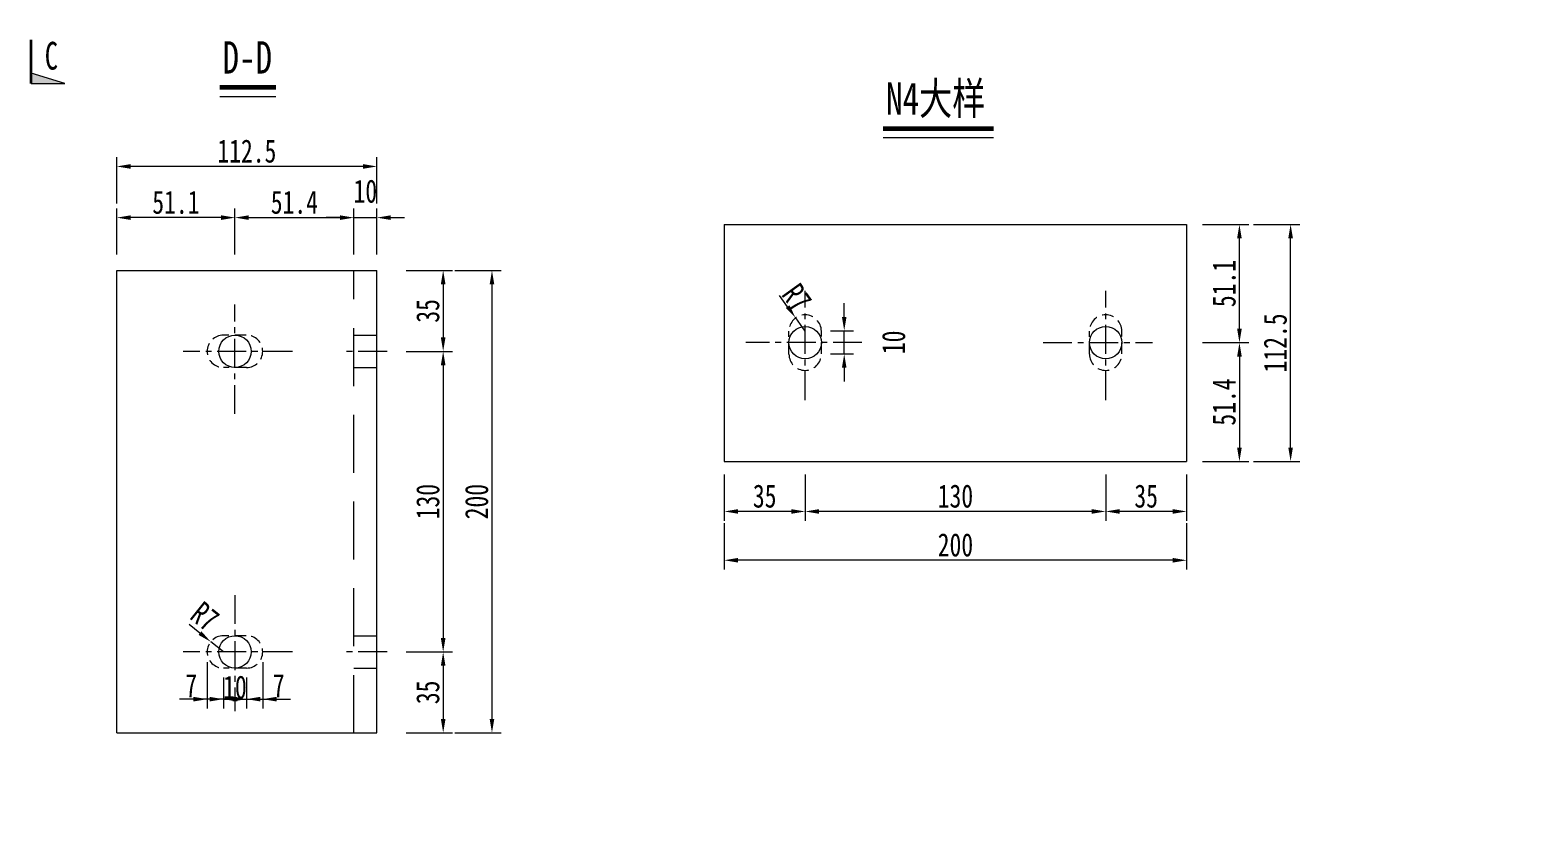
# Model space of a CAD drawing. Extents: x 98573 to 114325, y 0 to 100142.
# Drawn here: x 100275 to 100916, y 70941 to 71284 of the extents above; entities that cross this region are included whole.
import ezdxf
from ezdxf.enums import TextEntityAlignment as Align

# ---------------------------------------------------------------- set-up
doc = ezdxf.new("R2010")
doc.units = 0
doc.header["$MEASUREMENT"] = 0
for name, pattern in [('CENTERX2', [4, 2.5, -0.5, 0.5, -0.5]), ('DASHED', [0.75, 0.5, -0.25]), ('DASHED2', [0.375, 0.25, -0.125])]:
    doc.linetypes.add(name, pattern=pattern)
doc.layers.get('0').update_dxf_attribs({"lineweight": 13})
doc.layers.get('Defpoints').update_dxf_attribs({"color": 9, "lineweight": 5})
for name, color, linetype, lineweight in [('dashed', 4, 'DASHED2', 5), ('中心线', 2, 'CENTERX2', 15), ('文字', 7, 'Continuous', 5), ('文字说明', 7, 'Continuous', 5), ('标注', 4, 'Continuous', 13), ('钢板双线', 1, 'Continuous', 13)]:
    doc.layers.add(name, color=color, linetype=linetype, lineweight=lineweight)
doc.styles.get("Standard").update_dxf_attribs({"font": '仿宋_GB2312.ttf', "width": 0.75})
doc.dimstyles.new('0.1', dxfattribs={"dimscale": 0, "dimtxt": 2.5, "dimasz": 1.5, "dimexe": 1, "dimexo": 1, "dimgap": 0.4, "dimtad": 1, "dimdec": 1, "dimdsep": 46, "dimtxsty": 'Standard', "dimcen": 0.2, "dimclrd": 256, "dimclre": 256, "dimclrt": 256, "dimadec": 3, "dimazin": 2, "dimtfac": 1, "dimtdec": 1, "dimtmove": 2, "dimatfit": 3, "dimfxl": 4, "dimfxlon": 1, "dimtolj": 1, "dimtzin": 0, "dimlwd": -1, "dimlwe": -1, "dimarcsym": 0})

# ---------------------------------------------------------------- blocks, each defined once
blk = doc.blocks.new('*D1024')
at = {"layer": 'Defpoints', "color": 0, "transparency": 16777216}
for p in [(100312.31, 71202.49), (100312.31, 71179.65), (100363.41, 71134.65)]:
    blk.add_point(p, dxfattribs=at)
at = {"layer": '标注', "transparency": 16777216}
for p, q in [((100312.31, 71186.49), (100312.31, 71206.49)), ((100363.41, 71186.49), (100363.41, 71206.49))]:
    blk.add_line(p, q, dxfattribs=at)
at = {"layer": '标注', "color": 4, "transparency": 16777216}
blk.add_line((100357.41, 71202.49), (100318.31, 71202.49), dxfattribs=at)
for points in [[(100318.31, 71203.49), (100318.31, 71201.49), (100312.31, 71202.49)], [(100357.41, 71203.49), (100357.41, 71201.49), (100363.41, 71202.49)]]:
    blk.add_solid(points, dxfattribs=at)
at = {"layer": '标注', "transparency": 16777216, "insert": (100337.86, 71209.09), "char_height": 10, "attachment_point": 5}
blk.add_mtext('\\A1;51.1', dxfattribs=at)
blk = doc.blocks.new('*D1309')
at = {"layer": 'Defpoints', "color": 0, "transparency": 16777216}
for p in [(100414.81, 71202.49), (100414.81, 71179.65), (100363.41, 71134.65)]:
    blk.add_point(p, dxfattribs=at)
at = {"layer": '标注', "transparency": 16777216}
for p, q in [((100363.41, 71186.49), (100363.41, 71206.49)), ((100414.81, 71186.49), (100414.81, 71206.49))]:
    blk.add_line(p, q, dxfattribs=at)
at = {"layer": '标注', "color": 4, "transparency": 16777216}
blk.add_line((100369.41, 71202.49), (100408.81, 71202.49), dxfattribs=at)
for points in [[(100369.41, 71203.49), (100369.41, 71201.49), (100363.41, 71202.49)], [(100408.81, 71203.49), (100408.81, 71201.49), (100414.81, 71202.49)]]:
    blk.add_solid(points, dxfattribs=at)
at = {"layer": '标注', "transparency": 16777216, "insert": (100389.11, 71209.09), "char_height": 10, "attachment_point": 5}
blk.add_mtext('\\A1;51.4', dxfattribs=at)
blk = doc.blocks.new('*D1310')
at = {"layer": 'Defpoints', "color": 0, "transparency": 16777216}
for p in [(100424.81, 71202.49), (100414.81, 71179.65), (100424.81, 71179.65)]:
    blk.add_point(p, dxfattribs=at)
at = {"layer": '标注', "color": 4, "transparency": 16777216}
for p, q in [((100408.81, 71202.49), (100402.81, 71202.49)), ((100414.81, 71202.49), (100424.81, 71202.49)), ((100430.81, 71202.49), (100436.81, 71202.49))]:
    blk.add_line(p, q, dxfattribs=at)
at = {"layer": '标注', "transparency": 16777216}
for p, q in [((100414.81, 71186.49), (100414.81, 71206.49)), ((100424.81, 71186.49), (100424.81, 71206.49))]:
    blk.add_line(p, q, dxfattribs=at)
at = {"layer": '标注', "color": 4, "transparency": 16777216}
for points in [[(100408.81, 71203.49), (100408.81, 71201.49), (100414.81, 71202.49)], [(100430.81, 71203.49), (100430.81, 71201.49), (100424.81, 71202.49)]]:
    blk.add_solid(points, dxfattribs=at)
at = {"layer": '标注', "transparency": 16777216, "insert": (100419.81, 71213.89), "char_height": 10, "attachment_point": 5}
blk.add_mtext('\\A1;10', dxfattribs=at)
blk = doc.blocks.new('*D1311')
at = {"layer": 'Defpoints', "color": 0, "transparency": 16777216}
for p in [(100312.31, 71224.63), (100312.31, 71179.65), (100424.81, 71179.65)]:
    blk.add_point(p, dxfattribs=at)
at = {"layer": '标注', "transparency": 16777216}
for p, q in [((100312.31, 71208.63), (100312.31, 71228.63)), ((100424.81, 71208.63), (100424.81, 71228.63))]:
    blk.add_line(p, q, dxfattribs=at)
at = {"layer": '标注', "color": 4, "transparency": 16777216}
blk.add_line((100418.81, 71224.63), (100318.31, 71224.63), dxfattribs=at)
for points in [[(100318.31, 71225.63), (100318.31, 71223.63), (100312.31, 71224.63)], [(100418.81, 71225.63), (100418.81, 71223.63), (100424.81, 71224.63)]]:
    blk.add_solid(points, dxfattribs=at)
at = {"layer": '标注', "transparency": 16777216, "insert": (100368.56, 71231.23), "char_height": 10, "attachment_point": 5}
blk.add_mtext('\\A1;112.5', dxfattribs=at)
blk = doc.blocks.new('*D1312')
at = {"layer": 'Defpoints', "color": 0, "transparency": 16777216}
for p in [(100424.81, 71179.65), (100420.2, 71144.65), (100453.47, 71144.65)]:
    blk.add_point(p, dxfattribs=at)
at = {"layer": '标注', "transparency": 16777216}
for p, q in [((100437.47, 71179.65), (100457.47, 71179.65)), ((100437.47, 71144.65), (100457.47, 71144.65))]:
    blk.add_line(p, q, dxfattribs=at)
at = {"layer": '标注', "color": 4, "transparency": 16777216}
blk.add_line((100453.47, 71173.65), (100453.47, 71150.65), dxfattribs=at)
for points in [[(100452.47, 71173.65), (100454.47, 71173.65), (100453.47, 71179.65)], [(100452.47, 71150.65), (100454.47, 71150.65), (100453.47, 71144.65)]]:
    blk.add_solid(points, dxfattribs=at)
at = {"layer": '标注', "transparency": 16777216, "insert": (100446.87, 71162.15), "char_height": 10, "attachment_point": 5, "rotation": 90}
blk.add_mtext('\\A1;35', dxfattribs=at)
blk = doc.blocks.new('*D1313')
at = {"layer": 'Defpoints', "color": 0, "transparency": 16777216}
for p in [(100424.81, 71179.65), (100424.81, 70979.65), (100474.58, 70979.65)]:
    blk.add_point(p, dxfattribs=at)
at = {"layer": '标注', "transparency": 16777216}
for p, q in [((100458.58, 71179.65), (100478.58, 71179.65)), ((100458.58, 70979.65), (100478.58, 70979.65))]:
    blk.add_line(p, q, dxfattribs=at)
at = {"layer": '标注', "color": 4, "transparency": 16777216}
blk.add_line((100474.58, 71173.65), (100474.58, 70985.65), dxfattribs=at)
for points in [[(100473.58, 71173.65), (100475.58, 71173.65), (100474.58, 71179.65)], [(100473.58, 70985.65), (100475.58, 70985.65), (100474.58, 70979.65)]]:
    blk.add_solid(points, dxfattribs=at)
at = {"layer": '标注', "transparency": 16777216, "insert": (100467.98, 71079.65), "char_height": 10, "attachment_point": 5, "rotation": 90}
blk.add_mtext('\\A1;200', dxfattribs=at)
blk = doc.blocks.new('*D1314')
at = {"layer": 'Defpoints', "color": 0, "transparency": 16777216}
for p in [(100420.2, 71144.65), (100420.2, 71014.65), (100453.47, 71014.65)]:
    blk.add_point(p, dxfattribs=at)
at = {"layer": '标注', "transparency": 16777216}
for p, q in [((100437.47, 71144.65), (100457.47, 71144.65)), ((100437.47, 71014.65), (100457.47, 71014.65))]:
    blk.add_line(p, q, dxfattribs=at)
at = {"layer": '标注', "color": 4, "transparency": 16777216}
blk.add_line((100453.47, 71138.65), (100453.47, 71020.65), dxfattribs=at)
for points in [[(100452.47, 71138.65), (100454.47, 71138.65), (100453.47, 71144.65)], [(100452.47, 71020.65), (100454.47, 71020.65), (100453.47, 71014.65)]]:
    blk.add_solid(points, dxfattribs=at)
at = {"layer": '标注', "transparency": 16777216, "insert": (100446.87, 71079.65), "char_height": 10, "attachment_point": 5, "rotation": 90}
blk.add_mtext('\\A1;130', dxfattribs=at)
blk = doc.blocks.new('*D1315')
at = {"layer": 'Defpoints', "color": 0, "transparency": 16777216}
for p in [(100420.2, 71014.65), (100420.2, 70979.65), (100453.47, 70979.65)]:
    blk.add_point(p, dxfattribs=at)
at = {"layer": '标注', "transparency": 16777216}
for p, q in [((100437.47, 71014.65), (100457.47, 71014.65)), ((100437.47, 70979.65), (100457.47, 70979.65))]:
    blk.add_line(p, q, dxfattribs=at)
at = {"layer": '标注', "color": 4, "transparency": 16777216}
blk.add_line((100453.47, 71008.65), (100453.47, 70985.65), dxfattribs=at)
for points in [[(100452.47, 71008.65), (100454.47, 71008.65), (100453.47, 71014.65)], [(100452.47, 70985.65), (100454.47, 70985.65), (100453.47, 70979.65)]]:
    blk.add_solid(points, dxfattribs=at)
at = {"layer": '标注', "transparency": 16777216, "insert": (100446.87, 70997.15), "char_height": 10, "attachment_point": 5, "rotation": 90}
blk.add_mtext('\\A1;35', dxfattribs=at)
blk = doc.blocks.new('*D962')
at = {"layer": 'Defpoints', "color": 0, "transparency": 16777216}
for p in [(100775.04, 71199.53), (100797.88, 71199.53), (100730.04, 71148.42)]:
    blk.add_point(p, dxfattribs=at)
at = {"layer": '标注', "transparency": 16777216}
for p, q in [((100781.88, 71199.53), (100801.88, 71199.53)), ((100781.88, 71148.42), (100801.88, 71148.42))]:
    blk.add_line(p, q, dxfattribs=at)
at = {"layer": '标注', "color": 4, "transparency": 16777216}
blk.add_line((100797.88, 71154.42), (100797.88, 71193.53), dxfattribs=at)
for points in [[(100796.88, 71193.53), (100798.88, 71193.53), (100797.88, 71199.53)], [(100796.88, 71154.42), (100798.88, 71154.42), (100797.88, 71148.42)]]:
    blk.add_solid(points, dxfattribs=at)
at = {"layer": '标注', "transparency": 16777216, "insert": (100791.28, 71173.98), "char_height": 10, "attachment_point": 5, "rotation": 90}
blk.add_mtext('\\A1;51.1', dxfattribs=at)
blk = doc.blocks.new('*D1207')
at = {"layer": 'Defpoints', "color": 0, "transparency": 16777216}
for p in [(100730.04, 71148.42), (100775.04, 71097.03), (100797.88, 71097.03)]:
    blk.add_point(p, dxfattribs=at)
at = {"layer": '标注', "transparency": 16777216}
for p, q in [((100781.88, 71148.42), (100801.88, 71148.42)), ((100781.88, 71097.03), (100801.88, 71097.03))]:
    blk.add_line(p, q, dxfattribs=at)
at = {"layer": '标注', "color": 4, "transparency": 16777216}
blk.add_line((100797.88, 71142.42), (100797.88, 71103.03), dxfattribs=at)
for points in [[(100796.88, 71142.42), (100798.88, 71142.42), (100797.88, 71148.42)], [(100796.88, 71103.03), (100798.88, 71103.03), (100797.88, 71097.03)]]:
    blk.add_solid(points, dxfattribs=at)
at = {"layer": '标注', "transparency": 16777216, "insert": (100791.28, 71122.73), "char_height": 10, "attachment_point": 5, "rotation": 90}
blk.add_mtext('\\A1;51.4', dxfattribs=at)
blk = doc.blocks.new('*D1208')
at = {"layer": 'Defpoints', "color": 0, "transparency": 16777216}
for p in [(100775.04, 71199.53), (100820.02, 71199.53), (100775.04, 71097.03)]:
    blk.add_point(p, dxfattribs=at)
at = {"layer": '标注', "transparency": 16777216}
for p, q in [((100804.02, 71199.53), (100824.02, 71199.53)), ((100804.02, 71097.03), (100824.02, 71097.03))]:
    blk.add_line(p, q, dxfattribs=at)
at = {"layer": '标注', "color": 4, "transparency": 16777216}
blk.add_line((100820.02, 71103.03), (100820.02, 71193.53), dxfattribs=at)
for points in [[(100819.02, 71193.53), (100821.02, 71193.53), (100820.02, 71199.53)], [(100819.02, 71103.03), (100821.02, 71103.03), (100820.02, 71097.03)]]:
    blk.add_solid(points, dxfattribs=at)
at = {"layer": '标注', "transparency": 16777216, "insert": (100813.42, 71148.28), "char_height": 10, "attachment_point": 5, "rotation": 90}
blk.add_mtext('\\A1;112.5', dxfattribs=at)
blk = doc.blocks.new('*D963')
at = {"layer": 'Defpoints', "color": 0, "transparency": 16777216}
for p in [(100740.04, 71108.67), (100775.04, 71104.06), (100740.04, 71075.4)]:
    blk.add_point(p, dxfattribs=at)
at = {"layer": '标注', "transparency": 16777216}
for p, q in [((100740.04, 71091.4), (100740.04, 71071.4)), ((100775.04, 71091.4), (100775.04, 71071.4))]:
    blk.add_line(p, q, dxfattribs=at)
at = {"layer": '标注', "color": 4, "transparency": 16777216}
blk.add_line((100769.04, 71075.4), (100746.04, 71075.4), dxfattribs=at)
for points in [[(100746.04, 71076.4), (100746.04, 71074.4), (100740.04, 71075.4)], [(100769.04, 71076.4), (100769.04, 71074.4), (100775.04, 71075.4)]]:
    blk.add_solid(points, dxfattribs=at)
at = {"layer": '标注', "transparency": 16777216, "insert": (100757.54, 71082), "char_height": 10, "attachment_point": 5}
blk.add_mtext('\\A1;35', dxfattribs=at)
blk = doc.blocks.new('*D964')
at = {"layer": 'Defpoints', "color": 0, "transparency": 16777216}
for p in [(100575.04, 71104.06), (100775.04, 71104.06), (100575.04, 71054.29)]:
    blk.add_point(p, dxfattribs=at)
at = {"layer": '标注', "transparency": 16777216}
for p, q in [((100575.04, 71070.29), (100575.04, 71050.29)), ((100775.04, 71070.29), (100775.04, 71050.29))]:
    blk.add_line(p, q, dxfattribs=at)
at = {"layer": '标注', "color": 4, "transparency": 16777216}
blk.add_line((100769.04, 71054.29), (100581.04, 71054.29), dxfattribs=at)
for points in [[(100581.04, 71055.29), (100581.04, 71053.29), (100575.04, 71054.29)], [(100769.04, 71055.29), (100769.04, 71053.29), (100775.04, 71054.29)]]:
    blk.add_solid(points, dxfattribs=at)
at = {"layer": '标注', "transparency": 16777216, "insert": (100675.04, 71060.89), "char_height": 10, "attachment_point": 5}
blk.add_mtext('\\A1;200', dxfattribs=at)
blk = doc.blocks.new('*D965')
at = {"layer": 'Defpoints', "color": 0, "transparency": 16777216}
for p in [(100610.04, 71108.67), (100740.04, 71108.67), (100610.04, 71075.4)]:
    blk.add_point(p, dxfattribs=at)
at = {"layer": '标注', "transparency": 16777216}
for p, q in [((100610.04, 71091.4), (100610.04, 71071.4)), ((100740.04, 71091.4), (100740.04, 71071.4))]:
    blk.add_line(p, q, dxfattribs=at)
at = {"layer": '标注', "color": 4, "transparency": 16777216}
blk.add_line((100734.04, 71075.4), (100616.04, 71075.4), dxfattribs=at)
for points in [[(100616.04, 71076.4), (100616.04, 71074.4), (100610.04, 71075.4)], [(100734.04, 71076.4), (100734.04, 71074.4), (100740.04, 71075.4)]]:
    blk.add_solid(points, dxfattribs=at)
at = {"layer": '标注', "transparency": 16777216, "insert": (100675.04, 71082), "char_height": 10, "attachment_point": 5}
blk.add_mtext('\\A1;130', dxfattribs=at)
blk = doc.blocks.new('*D966')
at = {"layer": 'Defpoints', "color": 0, "transparency": 16777216}
for p in [(100575.04, 71118.26), (100610.04, 71108.67), (100575.04, 71075.4)]:
    blk.add_point(p, dxfattribs=at)
at = {"layer": '标注', "transparency": 16777216}
for p, q in [((100575.04, 71091.4), (100575.04, 71071.4)), ((100610.04, 71091.4), (100610.04, 71071.4))]:
    blk.add_line(p, q, dxfattribs=at)
at = {"layer": '标注', "color": 4, "transparency": 16777216}
blk.add_line((100604.04, 71075.4), (100581.04, 71075.4), dxfattribs=at)
for points in [[(100581.04, 71076.4), (100581.04, 71074.4), (100575.04, 71075.4)], [(100604.04, 71076.4), (100604.04, 71074.4), (100610.04, 71075.4)]]:
    blk.add_solid(points, dxfattribs=at)
at = {"layer": '标注', "transparency": 16777216, "insert": (100592.54, 71082), "char_height": 10, "attachment_point": 5}
blk.add_mtext('\\A1;35', dxfattribs=at)
blk = doc.blocks.new('2')
blk.add_hatch(color=256).paths.add_polyline_path([(284.16, 510.9), (287.79, 509.77), (287.79, 510.9)])
for p, q in [((287.79, 510.9), (284.16, 510.9)), ((284.16, 510.9), (287.79, 509.77))]:
    blk.add_line(p, q)
at = {"const_width": 0.3}
blk.add_lwpolyline([(287.79, 506.15), (287.79, 510.9)], dxfattribs=at)
at = {"width": 0.7}
blk.add_attdef('A', text='', height=3.5, dxfattribs=at).set_placement((285.6, 507.89), align=Align.MIDDLE_CENTER)
blk = doc.blocks.new('*D1164')
at = {"layer": 'Defpoints', "color": 0, "transparency": 16777216}
for p in [(100916.35, 72621.15), (100823.35, 72569.75), (100916.35, 47180.77)]:
    blk.add_point(p, dxfattribs=at)
at = {"layer": '标注', "transparency": 16777216}
for p, q in [((100823.35, 72592.58), (100823.35, 72628.3)), ((100916.35, 72592.58), (100916.35, 72628.3))]:
    blk.add_line(p, q, dxfattribs=at)
at = {"layer": '标注', "color": 4, "transparency": 16777216}
blk.add_line((100834.07, 72621.15), (100905.64, 72621.15), dxfattribs=at)
for points in [[(100834.07, 72622.94), (100834.07, 72619.37), (100823.35, 72621.15)], [(100905.64, 72622.94), (100905.64, 72619.37), (100916.35, 72621.15)]]:
    blk.add_solid(points, dxfattribs=at)
at = {"layer": '标注', "transparency": 16777216, "insert": (100869.85, 72632.94), "char_height": 17.857, "attachment_point": 5}
blk.add_mtext('\\A1;93', dxfattribs=at)
blk = doc.blocks.new('*D1339')
at = {"layer": 'Defpoints', "color": 0, "transparency": 16777216}
for p in [(100352.95, 71019.03), (100358.41, 71014.65)]:
    blk.add_point(p, dxfattribs=at)
at = {"layer": '标注', "color": 4, "transparency": 16777216}
for p, q in [((100348.26, 71022.77), (100343.57, 71026.52)), ((100358.41, 71014.65), (100352.95, 71019.03))]:
    blk.add_line(p, q, dxfattribs=at)
blk.add_solid([(100348.89, 71023.55), (100347.64, 71021.99), (100352.95, 71019.03)], dxfattribs=at)
at = {"layer": '标注', "transparency": 16777216, "insert": (100350.46, 71030.03), "char_height": 10, "attachment_point": 5, "rotation": 321.35453}
blk.add_mtext('\\A1;R7', dxfattribs=at)
blk = doc.blocks.new('*D1032')
at = {"layer": 'Defpoints', "color": 0, "transparency": 16777216}
for p in [(100358.41, 71007.65), (100368.41, 71007.65), (100368.41, 70994.21)]:
    blk.add_point(p, dxfattribs=at)
at = {"layer": '标注', "transparency": 16777216}
for p, q in [((100358.41, 71003.65), (100358.41, 70990.21)), ((100368.41, 71003.65), (100368.41, 70990.21))]:
    blk.add_line(p, q, dxfattribs=at)
at = {"layer": '标注', "color": 4, "transparency": 16777216}
for p, q in [((100352.41, 70994.21), (100346.41, 70994.21)), ((100358.41, 70994.21), (100368.41, 70994.21)), ((100374.41, 70994.21), (100380.41, 70994.21))]:
    blk.add_line(p, q, dxfattribs=at)
for points in [[(100352.41, 70995.21), (100352.41, 70993.21), (100358.41, 70994.21)], [(100374.41, 70995.21), (100374.41, 70993.21), (100368.41, 70994.21)]]:
    blk.add_solid(points, dxfattribs=at)
at = {"layer": '标注', "transparency": 16777216, "insert": (100363.41, 70999.36), "char_height": 10, "attachment_point": 5}
blk.add_mtext('\\A1;10', dxfattribs=at)
blk = doc.blocks.new('*D1340')
at = {"layer": 'Defpoints', "color": 0, "transparency": 16777216}
for p in [(100617.04, 71153.54), (100626.94, 71153.54), (100617.04, 71143.54)]:
    blk.add_point(p, dxfattribs=at)
at = {"layer": '标注', "color": 4, "transparency": 16777216}
for p, q in [((100626.94, 71159.54), (100626.94, 71165.54)), ((100626.94, 71143.54), (100626.94, 71153.54)), ((100626.94, 71137.54), (100626.94, 71131.54))]:
    blk.add_line(p, q, dxfattribs=at)
at = {"layer": '标注', "transparency": 16777216}
for p, q in [((100621.04, 71153.54), (100630.94, 71153.54)), ((100621.04, 71143.54), (100630.94, 71143.54))]:
    blk.add_line(p, q, dxfattribs=at)
at = {"layer": '标注', "color": 4, "transparency": 16777216}
for points in [[(100625.94, 71159.54), (100627.94, 71159.54), (100626.94, 71153.54)], [(100625.94, 71137.54), (100627.94, 71137.54), (100626.94, 71143.54)]]:
    blk.add_solid(points, dxfattribs=at)
at = {"layer": '标注', "transparency": 16777216, "insert": (100648.34, 71148.54), "char_height": 10, "attachment_point": 5, "rotation": 90}
blk.add_mtext('\\A1;10', dxfattribs=at)
blk = doc.blocks.new('*D1341')
at = {"layer": 'Defpoints', "color": 0, "transparency": 16777216}
for p in [(100605.95, 71159.1), (100610.04, 71153.42)]:
    blk.add_point(p, dxfattribs=at)
at = {"layer": '标注', "color": 4, "transparency": 16777216}
for p, q in [((100602.44, 71163.97), (100598.93, 71168.84)), ((100610.04, 71153.42), (100605.95, 71159.1))]:
    blk.add_line(p, q, dxfattribs=at)
blk.add_solid([(100603.25, 71164.55), (100601.63, 71163.39), (100605.95, 71159.1)], dxfattribs=at)
at = {"layer": '标注', "transparency": 16777216, "insert": (100606.52, 71167.94), "char_height": 10, "attachment_point": 5, "rotation": 305.78894}
blk.add_mtext('\\A1;R7', dxfattribs=at)
blk = doc.blocks.new('*D1108')
at = {"layer": 'Defpoints', "color": 0, "transparency": 16777216}
for p in [(100351.41, 71014.65), (100358.41, 71007.65), (100351.41, 70994.21)]:
    blk.add_point(p, dxfattribs=at)
at = {"layer": '标注', "transparency": 16777216}
for p, q in [((100351.41, 71010.21), (100351.41, 70990.21)), ((100358.41, 71003.65), (100358.41, 70990.21))]:
    blk.add_line(p, q, dxfattribs=at)
at = {"layer": '标注', "color": 4, "transparency": 16777216}
for p, q in [((100345.41, 70994.21), (100339.41, 70994.21)), ((100358.41, 70994.21), (100351.41, 70994.21)), ((100364.41, 70994.21), (100370.41, 70994.21))]:
    blk.add_line(p, q, dxfattribs=at)
for points in [[(100345.41, 70995.21), (100345.41, 70993.21), (100351.41, 70994.21)], [(100364.41, 70995.21), (100364.41, 70993.21), (100358.41, 70994.21)]]:
    blk.add_solid(points, dxfattribs=at)
at = {"layer": '标注', "transparency": 16777216, "insert": (100344.48, 71000.07), "char_height": 10, "attachment_point": 5}
blk.add_mtext('\\A1;7', dxfattribs=at)
blk = doc.blocks.new('*D897')
at = {"layer": 'Defpoints', "color": 0, "transparency": 16777216}
for p in [(100375.41, 71014.65), (100368.41, 71007.65), (100375.41, 70994.21)]:
    blk.add_point(p, dxfattribs=at)
at = {"layer": '标注', "transparency": 16777216}
for p, q in [((100375.41, 71010.21), (100375.41, 70990.21)), ((100368.41, 71003.65), (100368.41, 70990.21))]:
    blk.add_line(p, q, dxfattribs=at)
at = {"layer": '标注', "color": 4, "transparency": 16777216}
for p, q in [((100362.41, 70994.21), (100356.41, 70994.21)), ((100368.41, 70994.21), (100375.41, 70994.21)), ((100381.41, 70994.21), (100387.41, 70994.21))]:
    blk.add_line(p, q, dxfattribs=at)
for points in [[(100362.41, 70995.21), (100362.41, 70993.21), (100368.41, 70994.21)], [(100381.41, 70995.21), (100381.41, 70993.21), (100375.41, 70994.21)]]:
    blk.add_solid(points, dxfattribs=at)
at = {"layer": '标注', "transparency": 16777216, "insert": (100382.35, 71000.07), "char_height": 10, "attachment_point": 5}
blk.add_mtext('\\A1;7', dxfattribs=at)

msp = doc.modelspace()

# ---------------------------------------------------------------- linework, layer by layer
for centre in [(100363.41393, 71144.65473), (100610.03922, 71148.42472), (100740.03922, 71148.42472), (100363.41393, 71014.65473)]:
    msp.add_circle(centre, 7)
at = {"layer": 'dashed', "ltscale": 20}
for p, q in [((100368.29937, 71151.65473), (100358.29937, 71151.65473)), ((100603.03922, 71143.42472), (100603.03922, 71153.42472)), ((100617.03922, 71143.53928), (100617.03922, 71153.53928)), ((100733.03922, 71143.42472), (100733.03922, 71153.42472)), ((100747.03922, 71143.53928), (100747.03922, 71153.53928)), ((100368.41393, 71137.65473), (100358.41393, 71137.65473)), ((100368.29937, 71021.65473), (100358.29937, 71021.65473)), ((100368.41393, 71007.65473), (100358.41393, 71007.65473))]:
    msp.add_line(p, q, dxfattribs=at)
for centre, start, end in [((100610.03922, 71153.42472), 0, 180), ((100740.03922, 71153.42472), 0, 180), ((100358.41393, 71144.65473), 90, 270), ((100368.41393, 71144.65473), 270, 90), ((100610.03922, 71143.42472), 180, 0), ((100740.03922, 71143.42472), 180, 0), ((100358.41393, 71014.65473), 90, 270), ((100368.41393, 71014.65473), 270, 90)]:
    msp.add_arc(centre, 7, start, end, dxfattribs=at)
at = {"layer": '中心线', "ltscale": 5}
for p, q in [((100610.03922, 71123.59472), (100610.03922, 71170.87822)), ((100740.03922, 71123.59472), (100740.03922, 71170.87822)), ((100363.41393, 71117.56762), (100363.41393, 71164.85111)), ((100388.24392, 71144.65473), (100340.96043, 71144.65473)), ((100429.20417, 71144.65473), (100411.20306, 71144.65473)), ((100634.62207, 71148.42472), (100584.41067, 71148.42472)), ((100712.95211, 71148.42472), (100760.2356, 71148.42472)), ((100363.41393, 71039.23758), (100363.41393, 70989.02618)), ((100388.24392, 71014.65473), (100340.96043, 71014.65473)), ((100429.20417, 71014.65473), (100411.20306, 71014.65473))]:
    msp.add_line(p, q, dxfattribs=at)
at = {"layer": '文字', "const_width": 2}
for points in [[(100356.76282, 71258.79687), (100381.22895, 71258.79687)], [(100643.76357, 71241.02201), (100691.52049, 71241.02201)]]:
    msp.add_lwpolyline(points, dxfattribs=at)
at = {"layer": '文字', "ltscale": 100, "const_width": 0.6}
for points in [[(100356.76282, 71254.79687), (100381.22895, 71254.79687)], [(100643.76357, 71237.02201), (100691.52049, 71237.02201)]]:
    msp.add_lwpolyline(points, dxfattribs=at)
at = {"layer": '钢板双线'}
for p, q in [((100575.03922, 71199.52735), (100775.03922, 71199.52735)), ((100575.03922, 71199.52735), (100575.03922, 71097.02735)), ((100775.03922, 71199.52735), (100775.03922, 71097.02735)), ((100312.31129, 71179.65473), (100424.81129, 71179.65473)), ((100312.31129, 70979.65473), (100312.31129, 71179.65473)), ((100424.81129, 70979.65473), (100424.81129, 71179.65473)), ((100414.81129, 71151.65473), (100424.81129, 71151.65473)), ((100414.81129, 71137.65473), (100424.81129, 71137.65473)), ((100575.03922, 71097.02735), (100775.03922, 71097.02735)), ((100414.81129, 71021.65473), (100424.81129, 71021.65473)), ((100414.81129, 71007.65473), (100424.81129, 71007.65473)), ((100312.31129, 70979.65473), (100424.81129, 70979.65473))]:
    msp.add_line(p, q, dxfattribs=at)
at = {"layer": '钢板双线', "linetype": 'DASHED', "ltscale": 50}
msp.add_line((100414.81129, 70979.65473), (100414.81129, 71179.65473), dxfattribs=at)

# ---------------------------------------------------------------- block references
ref = msp.add_blockref('2', (101426.39441, 73304.09167), dxfattribs=dict(xscale=4, yscale=4, zscale=4, rotation=180))
ref.add_attrib('A', 'C', dxfattribs={"height": 12, "width": 0.7}).set_placement((100284.00174, 71272.53037), align=Align.MIDDLE_CENTER)

# ---------------------------------------------------------------- texts
at = {"layer": '文字说明', "width": 0.75}
for s, p in [('D-D', (100358.04253, 71264.79687)), ('N4大样', (100645.04328, 71247.02201))]:
    msp.add_text(s, height=14, dxfattribs=at).set_placement(p)

# ---------------------------------------------------------------- dimensions: what is measured, and where the dimension line sits
at = {"layer": '标注'}
for base, p1, p2, override, picture, middle in [((100916.35221, 72621.15284), (100823.35221, 72569.75008), (100916.35221, 47180.76654), {"dimscale": 7.142857, "dimclrd": 4}, '*D1164', (100869.85221, 72632.93856)), ((100424.81129, 71202.49369), (100414.81129, 71179.65473), (100424.81129, 71179.65473), {"dimscale": 4, "dimclrd": 4}, '*D1310', (100419.81129, 71213.89369)), ((100312.31129, 71202.49369), (100363.41393, 71134.65473), (100312.31129, 71179.65473), {"dimscale": 4, "dimclrd": 4}, '*D1024', (100337.86261, 71209.09369)), ((100414.81129, 71202.49369), (100363.41393, 71134.65473), (100414.81129, 71179.65473), {"dimscale": 4, "dimclrd": 4}, '*D1309', (100389.11261, 71209.09369)), ((100575.03922, 71075.39949), (100610.03922, 71108.66638), (100575.03922, 71118.25681), {"dimscale": 4, "dimclrd": 4}, '*D966', (100592.53922, 71081.99949)), ((100610.03922, 71075.39949), (100740.03922, 71108.66638), (100610.03922, 71108.66638), {"dimscale": 4, "dimclrd": 4}, '*D965', (100675.03922, 71081.99949)), ((100740.03922, 71075.39949), (100775.03922, 71104.0587), (100740.03922, 71108.66638), {"dimscale": 4, "dimclrd": 4}, '*D963', (100757.53922, 71081.99949)), ((100575.03922, 71054.29371), (100775.03922, 71104.0587), (100575.03922, 71104.0587), {"dimscale": 4, "dimclrd": 4}, '*D964', (100675.03922, 71060.89371))]:
    dim = msp.add_linear_dim(base=base, p1=p1, p2=p2, dimstyle='0.1', override=override, dxfattribs=at)
    dim.commit()
    dim.dimension.update_dxf_attribs({"geometry": picture, "text_midpoint": middle})
dim = msp.add_linear_dim(base=(100312.31129, 71224.63056), p1=(100424.81129, 71179.65473), p2=(100312.31129, 71179.65473), text='112.5', dimstyle='0.1', override={"dimscale": 4, "dimclrd": 4}, dxfattribs=at)
dim.commit()
dim.dimension.update_dxf_attribs({"geometry": '*D1311', "text_midpoint": (100368.56129, 71231.23056)})
for base, p1, p2, angle, picture, middle in [((100797.87817, 71199.52735), (100730.03922, 71148.42472), (100775.03922, 71199.52735), 270, '*D962', (100791.27817, 71173.97604)), ((100453.4705, 71144.65473), (100424.81129, 71179.65473), (100420.20361, 71144.65473), 90, '*D1312', (100446.8705, 71162.15473)), ((100474.57628, 70979.65473), (100424.81129, 71179.65473), (100424.81129, 70979.65473), 90, '*D1313', (100467.97628, 71079.65473)), ((100626.9373, 71153.53928), (100617.03922, 71143.53928), (100617.03922, 71153.53928), 270, '*D1340', (100648.3373, 71148.53928)), ((100453.4705, 71014.65473), (100420.20361, 71144.65473), (100420.20361, 71014.65473), 90, '*D1314', (100446.8705, 71079.65473)), ((100797.87817, 71097.02735), (100730.03922, 71148.42472), (100775.03922, 71097.02735), 270, '*D1207', (100791.27817, 71122.72604)), ((100453.4705, 70979.65473), (100420.20361, 71014.65473), (100420.20361, 70979.65473), 90, '*D1315', (100446.8705, 70997.15473))]:
    dim = msp.add_linear_dim(base=base, p1=p1, p2=p2, angle=angle, dimstyle='0.1', override={"dimscale": 4, "dimclrd": 4}, dxfattribs=at)
    dim.commit()
    dim.dimension.update_dxf_attribs({"geometry": picture, "text_midpoint": middle})
dim = msp.add_linear_dim(base=(100820.01504, 71199.52735), p1=(100775.03922, 71097.02735), p2=(100775.03922, 71199.52735), angle=270, text='112.5', dimstyle='0.1', override={"dimscale": 4, "dimclrd": 4}, dxfattribs=at)
dim.commit()
dim.dimension.update_dxf_attribs({"geometry": '*D1208', "text_midpoint": (100813.41504, 71148.27735)})
for center, mpoint, picture, middle in [((100610.03922, 71153.42472), (100605.94561, 71159.10295), '*D1341', (100606.51879, 71167.93877)), ((100358.41393, 71014.65473), (100352.94675, 71019.02623), '*D1339', (100350.45533, 71030.02921))]:
    dim = msp.add_radius_dim(center=center, mpoint=mpoint, dimstyle='0.1', override={"dimscale": 4, "dimclrd": 4}, dxfattribs=at)
    dim.commit()
    dim.dimension.update_dxf_attribs({"geometry": picture, "text_midpoint": middle, "dimtype": 164})
for base, p2, picture, middle in [((100351.41393, 70994.21108), (100351.41393, 71014.65473), '*D1108', (100344.47874, 71000.06732)), ((100368.41393, 70994.21108), (100368.41393, 71007.65473), '*D1032', (100363.41393, 70999.35559))]:
    dim = msp.add_linear_dim(base=base, p1=(100358.41393, 71007.65473), p2=p2, dimstyle='0.1', override={"dimscale": 4, "dimclrd": 4}, dxfattribs=at)
    dim.commit()
    dim.dimension.update_dxf_attribs({"geometry": picture, "text_midpoint": middle, "dimtype": 160})
dim = msp.add_linear_dim(base=(100375.41393, 70994.21108), p1=(100368.41393, 71007.65473), p2=(100375.41393, 71014.65473), angle=180, dimstyle='0.1', override={"dimscale": 4, "dimclrd": 4}, dxfattribs=at)
dim.commit()
dim.dimension.update_dxf_attribs({"geometry": '*D897', "text_midpoint": (100382.34912, 71000.06732), "dimtype": 160})

doc.saveas('drawing.dxf')
